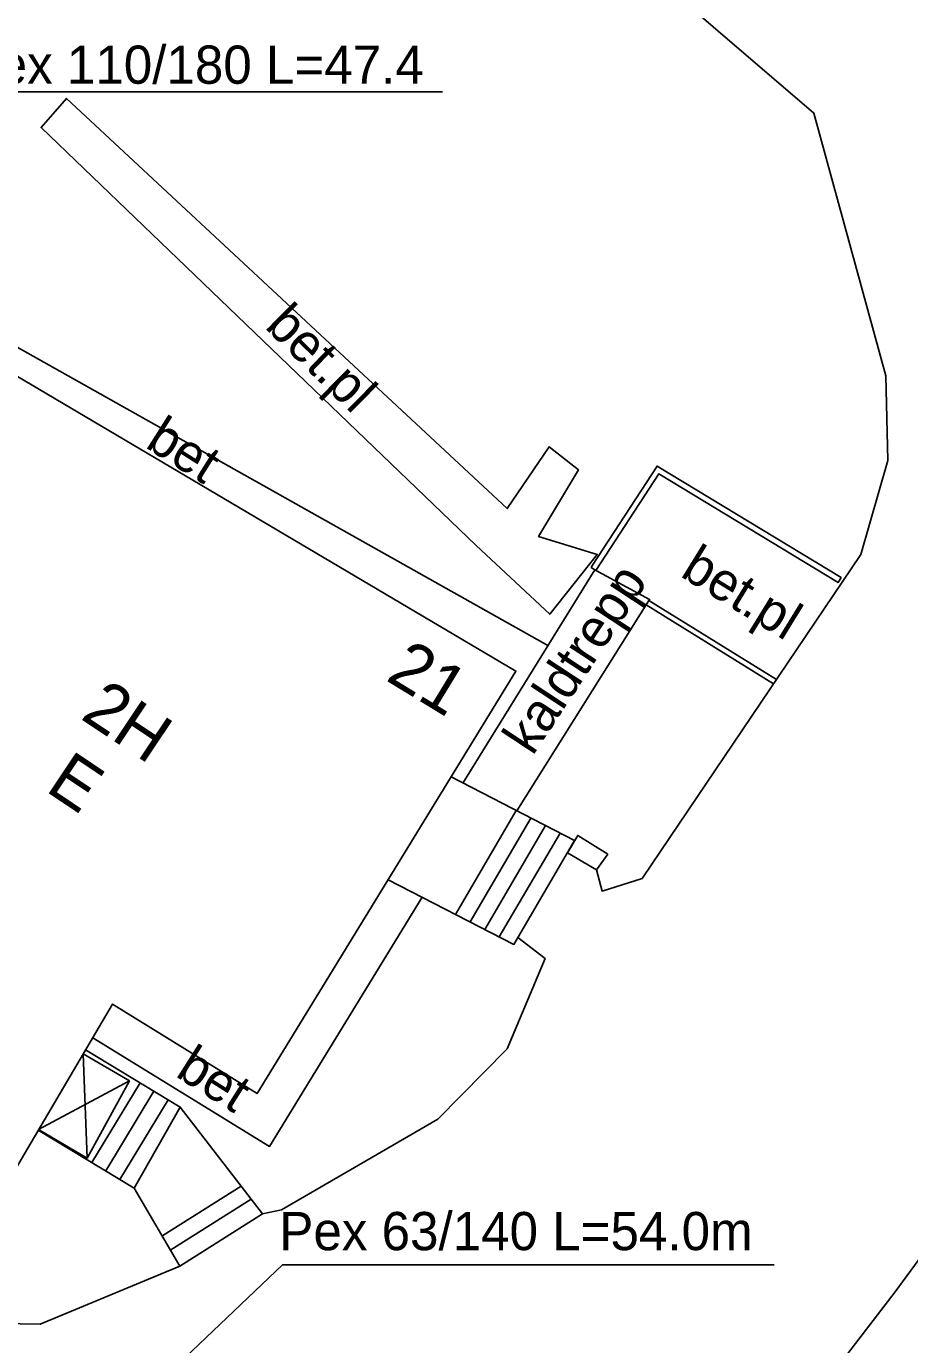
# Model space of a CAD drawing. Extents: x 641428 to 641930, y 6456668 to 6457168.
# Drawn here: x 641554.19 to 641570.36, y 6456897.01 to 6456921.14 of the extents above; entities that cross this region are included whole.
import ezdxf

# ---------------------------------------------------------------- set-up
doc = ezdxf.new("R2010")
doc.units = 0
for name, color, linetype in [('ABIJOONIS', 7, 'Continuous'), ('HOONE', 7, 'Continuous'), ('HOONEDET', 7, 'Continuous'), ('TEE', 7, 'Continuous')]:
    doc.layers.add(name, color=color, linetype=linetype)

msp = doc.modelspace()

# ---------------------------------------------------------------- linework, layer by layer
at = {"layer": 'ABIJOONIS'}
for points in [[(641549.662, 6456920.733), (641552.94, 6456919.945), (641561.811, 6456919.945)], [(641553.914, 6456893.738), (641558.883, 6456898.472), (641567.88, 6456898.472)]]:
    msp.add_lwpolyline(points, dxfattribs=at)
at = {"layer": 'HOONE'}
msp.add_lwpolyline([(641552.322, 6456915.741), (641563.155, 6456909.339), (641558.416, 6456901.603), (641555.77, 6456903.243), (641553.747, 6456899.807), (641551.597, 6456899.028), (641549.856, 6456900.04), (641549.8, 6456902.203), (641551.996, 6456905.634), (641547.742, 6456908.281), (641550.81, 6456913.182)], close=True, dxfattribs=at)
for points in [[(641561.967, 6456907.4), (641564.229, 6456906.235), (641563.117, 6456904.335), (641560.816, 6456905.52)], [(641554.411, 6456900.935), (641556.165, 6456899.873), (641557.004, 6456898.442), (641558.515, 6456899.4), (641557.009, 6456901.357), (641555.277, 6456902.406)], [(641555.234, 6456902.332), (641556.079, 6456901.835), (641555.305, 6456900.422), (641554.417, 6456900.945)]]:
    msp.add_lwpolyline(points, dxfattribs=at)
at = {"layer": 'HOONEDET'}
for points in [[(641552.309, 6456915.718), (641551.825, 6456916.004), (641551.786, 6456916.144), (641551.953, 6456916.427), (641563.741, 6456909.806)], [(641562.049, 6456904.885), (641563.161, 6456906.785)], [(641562.316, 6456904.747), (641563.428, 6456906.647)], [(641562.583, 6456904.61), (641563.695, 6456906.51)], [(641562.85, 6456904.472), (641563.962, 6456906.372)], [(641561.44, 6456905.199), (641558.645, 6456900.637), (641555.407, 6456902.626), (641555.407, 6456902.626)], [(641555.305, 6456900.422), (641555.234, 6456902.332)], [(641556.079, 6456901.835), (641554.417, 6456900.945)], [(641555.389, 6456900.343), (641556.273, 6456901.803)], [(641555.645, 6456900.187), (641556.529, 6456901.647)], [(641555.902, 6456900.032), (641556.786, 6456901.492)], [(641556.165, 6456899.873), (641557.009, 6456901.357)], [(641556.689, 6456899.004), (641558.122, 6456899.911)], [(641556.836, 6456898.742), (641558.305, 6456899.672)]]:
    msp.add_lwpolyline(points, dxfattribs=at)
at = {"layer": 'TEE'}
for points in [[(641559.436, 6456927.425), (641568.606, 6456919.553), (641569.925, 6456914.743), (641569.963, 6456913.194), (641569.469, 6456911.472), (641565.464, 6456905.544), (641564.732, 6456905.311), (641564.632, 6456905.7)], [(641564.643, 6456911.471), (641564.643, 6456911.471), (641564.643, 6456911.471), (641563.774, 6456910.379), (641562.426, 6456911.636), (641554.463, 6456919.287), (641554.927, 6456919.822), (641562.997, 6456912.312), (641563.763, 6456913.443), (641564.302, 6456913.021), (641563.568, 6456911.803), (641564.643, 6456911.471)], [(641614.379, 6456878.261), (641613.293, 6456876.686), (641600.086, 6456871.273), (641598.328, 6456871.433), (641583.78, 6456879.633), (641571.512, 6456887.789), (641570.546, 6456888.395), (641567.838, 6456894.274), (641568.3, 6456895.636), (641570.098, 6456897.973), (641575.121, 6456904.817), (641579.179, 6456908.748), (641581.295, 6456909.941), (641582.62, 6456909.943), (641584.031, 6456909.577), (641590.008, 6456905.502), (641591.444, 6456907.215), (641595.123, 6456907.901), (641597.546, 6456911.088), (641599.761, 6456912.544)], [(641563.169, 6456906.781), (641565.602, 6456910.652), (641564.598, 6456911.19), (641562.183, 6456907.289)], [(641567.868, 6456909.103), (641565.537, 6456910.549)], [(641567.923, 6456909.184), (641565.589, 6456910.632)], [(641564.835, 6456905.988), (641564.632, 6456905.7), (641564.099, 6456906.012), (641564.285, 6456906.331), (641564.835, 6456905.988)], [(641557.004, 6456898.442), (641554.444, 6456897.38), (641551.15, 6456897.436), (641540.068, 6456904.683), (641539.477, 6456902.897), (641536.872, 6456904.216)], [(641563.19, 6456904.459), (641563.687, 6456904.078), (641562.994, 6456902.425), (641561.725, 6456901.137), (641558.863, 6456899.476), (641558.515, 6456899.4)]]:
    msp.add_lwpolyline(points, dxfattribs=at)
msp.add_lwpolyline([(641564.559, 6456911.276), (641565.739, 6456913.09), (641569.107, 6456911.049), (641569.054, 6456910.961), (641565.771, 6456912.95), (641564.619, 6456911.178), (641564.533, 6456911.235)], close=True, dxfattribs=at)

# ---------------------------------------------------------------- texts
at = {"layer": 'ABIJOONIS'}
for s, p in [('Pex 110/180 L=47.4', (641553.062, 6456920.09)), ('Pex 63/140 L=54.0m', (641558.823, 6456898.737))]:
    msp.add_text(s, height=0.7, dxfattribs=at).set_placement(p)
at = {"layer": 'HOONE'}
for s, rotation, p in [('21', 328.6384, (641560.75, 6456909.182)), ('2H', 326.2178, (641555.163, 6456908.478)), ('E', 326.2178, (641554.52, 6456907.155))]:
    msp.add_text(s, height=0.9, rotation=rotation, dxfattribs=at).set_placement(p)
at = {"layer": 'TEE'}
for s, rotation, p in [('bet.pl', 315.3764, (641558.541, 6456915.632)), ('bet', 327.7158, (641556.347, 6456913.446)), ('bet.pl', 328.3982, (641566.141, 6456911.085)), ('kaldtrepp', 56.5975, (641563.46, 6456907.772)), ('bet', 327.7158, (641556.9, 6456901.933))]:
    msp.add_text(s, height=0.7, rotation=rotation, dxfattribs=at).set_placement(p)

doc.saveas('drawing.dxf')
